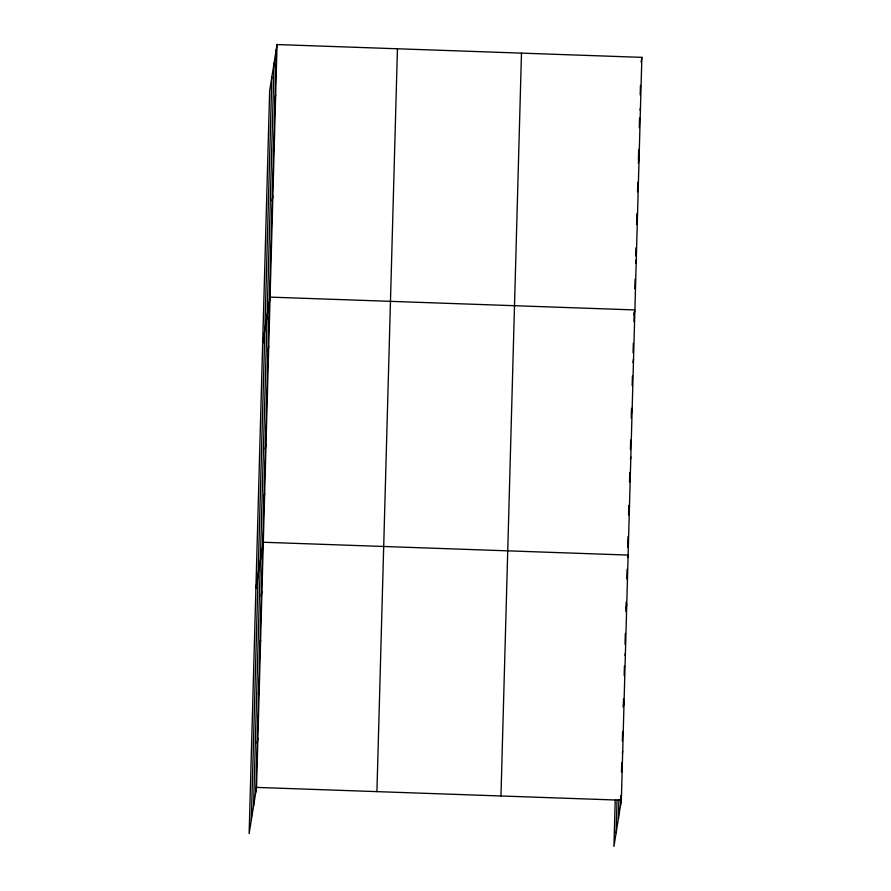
<?xml version="1.0" encoding="UTF-8"?>
<svg xmlns="http://www.w3.org/2000/svg" width="891" height="891" viewBox="0 0 891 891"><rect width="100%" height="100%" fill="white"/><g stroke="black" fill="none" stroke-linecap="round" stroke-linejoin="round"><path stroke-width="1.34" d="M251.329 819.954L271.844 77.105M253.579 805.854L274.105 63.016M255.773 792.177L276.299 49.328M277.056 44.55L269.65 90.793L249.135 833.642L256.541 787.399L277.056 44.55L641.865 57.358L621.35 800.207L613.944 846.45L615.224 800.151M376.926 791.62L397.442 48.782M500.965 795.975L521.48 53.137M616.127 832.762L617.04 800.085M618.387 818.673L618.922 799.606M620.582 804.985L620.849 795.451M621.484 772.297L621.751 762.763M622.352 740.978L622.609 731.444M623.511 698.756L623.288 706.931L624.056 702.153M624.157 675.612L624.424 666.078M625.025 644.282L625.326 633.39M625.928 611.594L626.184 602.06M626.83 578.916L627.086 569.382M627.687 547.586L627.988 536.694M628.589 514.909L628.857 505.375M629.503 482.22L629.759 472.687M630.405 449.532L630.661 439.998M631.262 418.213L631.53 408.679M632.165 385.525L632.432 375.991M633.067 352.836L633.334 343.302M633.935 321.517L634.203 311.973M634.837 288.773L635.105 279.217M635.751 256.007L635.974 247.809M636.608 224.599L636.92 213.684M637.522 191.832L637.778 182.276M638.39 160.436L638.691 149.521M639.293 127.669L639.56 118.113M640.195 94.903L640.462 85.347M274.896 99.837L275.664 95.059M273.504 150.356L274.272 145.578M272.111 200.865L272.869 196.087M270.708 251.385L271.477 246.607M262.678 343.358L270.084 297.115L634.893 309.934M267.968 350.92L268.726 346.142M266.609 399.948L267.378 395.17M265.251 448.975L266.019 444.197M263.903 498.002L264.672 493.224M255.906 588.494L263.313 542.251L628.122 555.071L627.732 557.454M261.197 596.057L261.954 591.279M259.838 645.084L260.606 640.306M258.479 694.122L259.248 689.344M257.131 743.15L257.9 738.372M641.097 62.136L641.865 57.358M640.083 110.261L640.473 107.878M638.312 163.164L639.081 158.386M635.706 263.001L636.285 259.415M634.125 314.712L634.704 311.126M632.966 362.537L633.534 358.962M631.418 412.767L632.176 407.989M630.449 459.4L630.828 457.016M628.712 510.821L629.469 506.043M625.994 608.876L626.763 604.098M625.025 655.509L625.415 653.125M622.319 753.563L622.698 751.18M256.541 787.399L621.35 800.207"/></g></svg>
